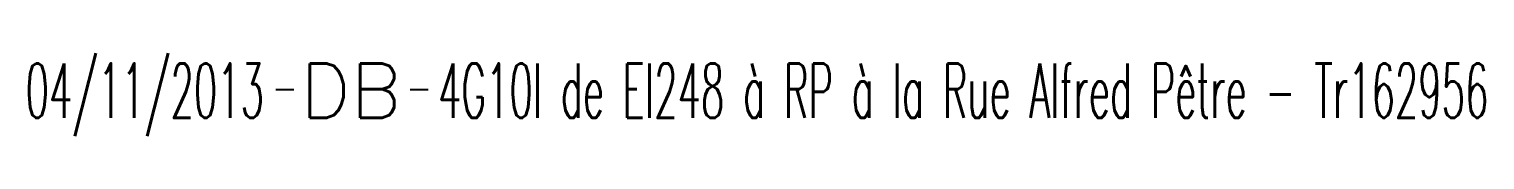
# Model space of a CAD drawing. Header units: millimetres. Extents: x 112000 to 112857, y 130000 to 130596.
# Drawn here: x 112010.85 to 112050.91, y 130259.59 to 130261.87 of the extents above; entities that cross this region are included whole.
import ezdxf
from ezdxf.enums import TextEntityAlignment as Align

# ---------------------------------------------------------------- set-up
doc = ezdxf.new("R2010")
doc.units = ezdxf.units.MM
doc.layers.get('0').update_dxf_attribs({"linetype": 'CONTINUOUS'})
doc.layers.add('E_100', color=3, linetype='CONTINUOUS')
doc.styles.get("Standard").update_dxf_attribs({"font": 'romans.shx', "width": 0.85})

# ---------------------------------------------------------------- blocks, each defined once
blk = doc.blocks.new('GIS_MODF')
at = {"color": 0, "linetype": 'Continuous', "flags": 128}
for points in [[(-2.176, -0.014), (-1.676, -0.014)], [(1.519, -0.014), (2.019, -0.014)]]:
    blk.add_lwpolyline(points, dxfattribs=at)
at = {"color": 0, "linetype": 'Continuous', "width": 0.5}
blk.add_attdef('DATE', text='', height=1.5, dxfattribs=at).set_placement((-2.502, -0.798), align=Align.RIGHT)
at = {"color": 0, "linetype": 'Continuous', "width": 1.771291}
blk.add_attdef('USER', text='', height=1.5, dxfattribs=at).set_placement((-1.507, -0.798), (1.276, -0.798), align=Align.FIT)
at = {"color": 0, "linetype": 'Continuous', "width": 0.5}
blk.add_attdef('DESC', (2.289, -0.798), '', height=1.5, dxfattribs=at)

msp = doc.modelspace()

# ---------------------------------------------------------------- block references
at = {"layer": 'E_100', "linetype": 'Continuous'}
ref = msp.add_blockref('GIS_MODF', (112019.817, 130260.887), dxfattribs=at)
ref.add_attrib('DATE', '04/11/2013', dxfattribs={"layer": '0', "color": 0, "linetype": 'Continuous', "height": 1.5, "width": 0.5}).set_placement((112017.316, 130260.088), align=Align.RIGHT)
ref.add_attrib('USER', 'DB', dxfattribs={"layer": '0', "color": 0, "linetype": 'Continuous', "height": 1.5, "width": 0.99919}).set_placement((112018.31, 130260.088), (112021.094, 130260.088), align=Align.FIT)
ref.add_attrib('DESC', '4G10l de El248 à RP à la Rue Alfred Pêtre - Tr162956', (112022.106, 130260.088), dxfattribs={"layer": '0', "color": 0, "linetype": 'Continuous', "height": 1.5, "width": 0.5})

doc.saveas('drawing.dxf')
